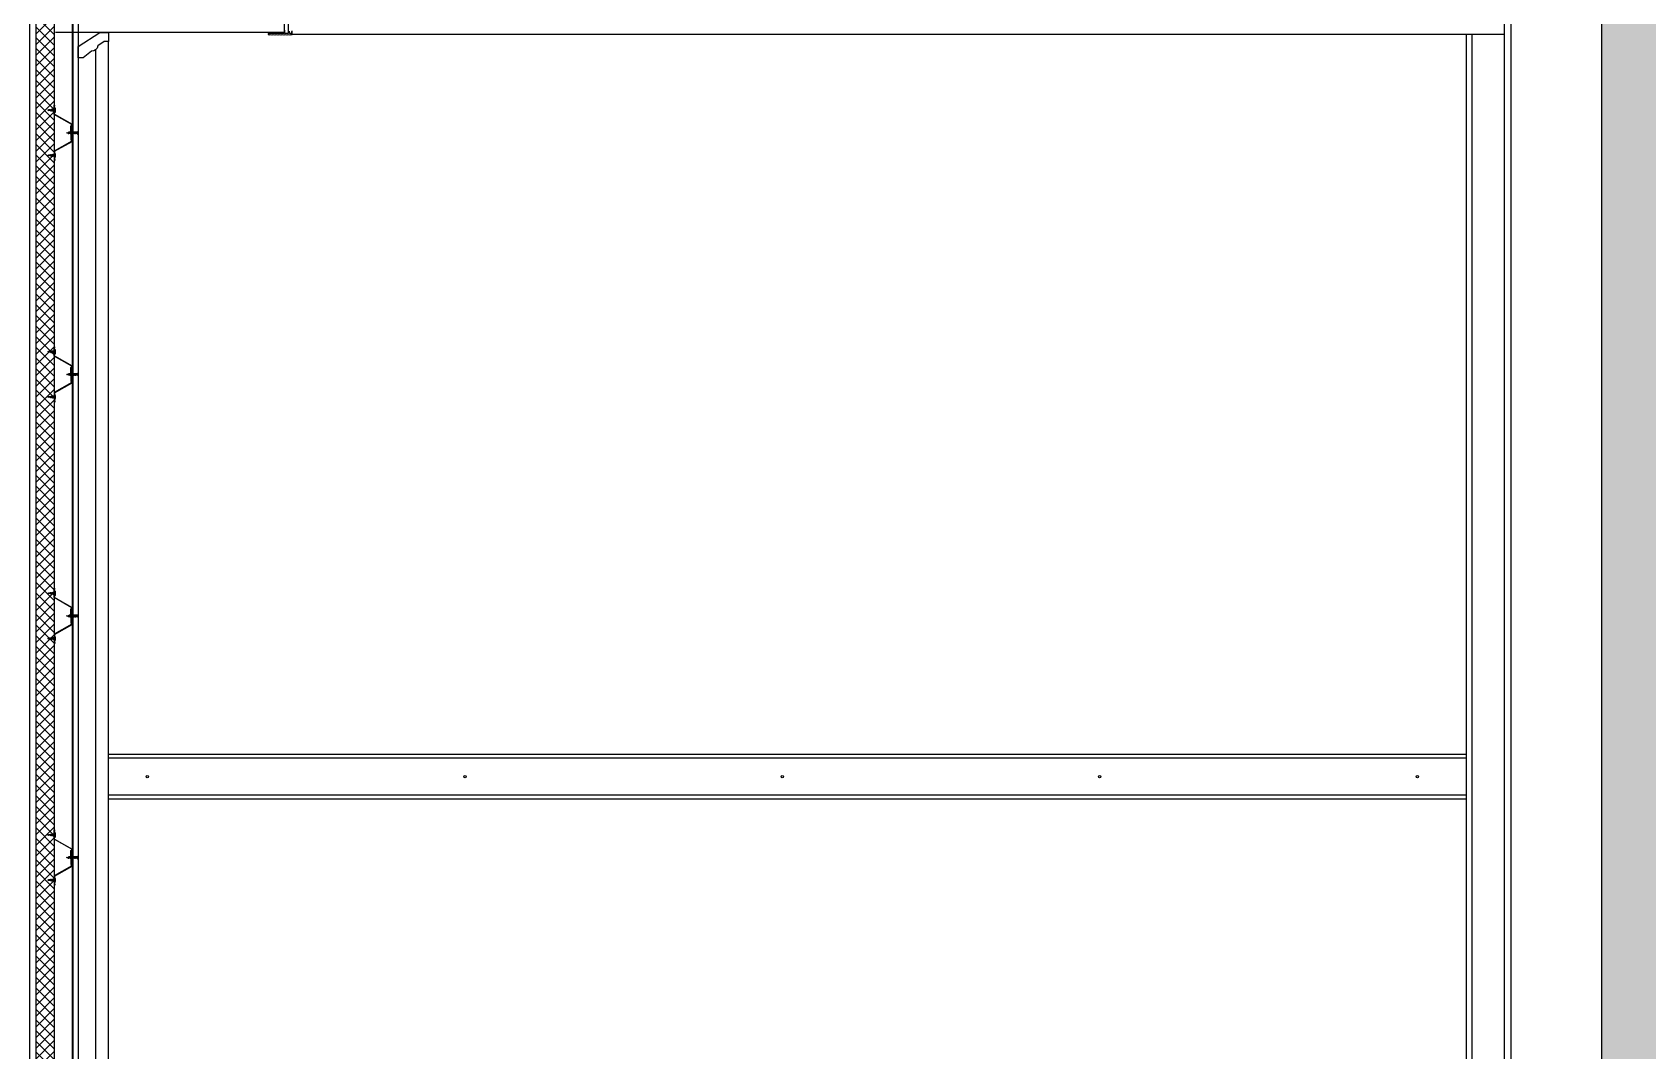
# Model space of a CAD drawing. Header units: inches. Extents: x 203 to 1065, y -1127 to 921.
# Drawn here: x 405.839 to 408.512, y 840.956 to 842.643 of the extents above; entities that cross this region are included whole.
import ezdxf

# ---------------------------------------------------------------- set-up
doc = ezdxf.new("R2010")
doc.units = ezdxf.units.IN
doc.header["$MEASUREMENT"] = 0
doc.linetypes.add('CONTINUA', pattern=[0])
for name, color, linetype in [('1-PLATEA', 3, 'Continuous'), ('CORTE MUROS', 4, 'CONTINUA'), ('CORTE PERFILES Y CERCHA', 3, 'CONTINUA'), ('CORTE PROY', 8, 'CONTINUA')]:
    doc.layers.add(name, color=color, linetype=linetype)

msp = doc.modelspace()

# ---------------------------------------------------------------- hatches: boundary and pattern name
at = {"linetype": 'ByBlock', "true_color": 0x139b48}
h = msp.add_hatch(color=114, dxfattribs=at)
h.dxf.hatch_style = 1
h.paths.add_polyline_path([(411.4157, 897.9894), (409.4157, 897.9894), (409.0657, 894.6147), (409.0657, 885.3667), (408.7657, 878.8867), (408.7657, 869.6387), (408.4357, 851.0931), (408.4357, 839.3171), (408.1657, 838.0559), (411.4157, 838.0559)])
at = {"layer": 'CORTE PERFILES Y CERCHA', "ltscale": 0.5}
h = msp.add_hatch(dxfattribs=at)
h.set_pattern_fill('_USER', color=251, scale=0.0125, angle=135, style=0, double=1, pattern_type=0)
h.set_pattern_definition([(135, (377.291917, 560.07682), (-0.00883883476, -0.00883883476), []), (225, (377.291917, 560.07682), (0.00883883476, -0.00883883476), [])])
h.paths.add_polyline_path([(405.8447, 840.1111), (405.8447, 850.2991), (405.8747, 850.2991), (405.8747, 840.1111)])

# ---------------------------------------------------------------- linework, layer by layer
at = {"layer": '1-PLATEA', "color": 4}
for p, q in [((408.4357, 839.3171), (408.4357, 851.0931)), ((408.2857, 840.1171), (408.2857, 850.2931))]:
    msp.add_line(p, q, dxfattribs=at)
at = {"layer": 'CORTE MUROS'}
msp.add_lwpolyline([(405.8767, 842.7021), (406.2553, 842.7021), (406.2553, 842.6421), (405.8767, 842.6421)], dxfattribs=at)
at = {"layer": 'CORTE PERFILES Y CERCHA', "color": 2}
for p, q in [((405.9047, 850.2154), (405.9047, 840.1948)), ((405.9057, 850.2154), (405.9057, 840.1948)), ((405.9147, 850.2154), (405.9147, 840.1948))]:
    msp.add_line(p, q, dxfattribs=at)
at = {"layer": 'CORTE PERFILES Y CERCHA'}
for p, q in [((408.2747, 840.1751), (408.2747, 850.2171)), ((405.8682, 842.5143), (405.8644, 842.5135)), ((405.8644, 842.5135), (405.8652, 842.514)), ((405.8652, 842.5135), (405.8644, 842.5135)), ((405.8644, 842.5135), (405.8652, 842.5131)), ((405.8682, 842.5143), (405.8652, 842.514)), ((405.8652, 842.5131), (405.8652, 842.5135)), ((405.8686, 842.5128), (405.8652, 842.5131)), ((405.8686, 842.5147), (405.8682, 842.5143)), ((405.8682, 842.5143), (405.8686, 842.5128)), ((405.8686, 842.5147), (405.8691, 842.5144)), ((405.869, 842.5124), (405.8686, 842.5147)), ((405.869, 842.5124), (405.8686, 842.5128)), ((405.869, 842.5124), (405.8695, 842.5126)), ((405.8699, 842.5145), (405.8691, 842.5144)), ((405.8691, 842.5144), (405.8695, 842.5126)), ((405.8704, 842.5125), (405.8695, 842.5126)), ((405.8703, 842.515), (405.8699, 842.5145)), ((405.8699, 842.5145), (405.8704, 842.5125)), ((405.8703, 842.515), (405.8708, 842.5146)), ((405.8709, 842.5121), (405.8703, 842.515)), ((405.8709, 842.5121), (405.8704, 842.5125)), ((405.8717, 842.5147), (405.8708, 842.5146)), ((405.8708, 842.5146), (405.8713, 842.5124)), ((405.8709, 842.5121), (405.8713, 842.5124)), ((405.8723, 842.5123), (405.8713, 842.5124)), ((405.8721, 842.5153), (405.8717, 842.5147)), ((405.8717, 842.5147), (405.8723, 842.5123)), ((405.8721, 842.5153), (405.8726, 842.5148)), ((405.8727, 842.5118), (405.8721, 842.5153)), ((405.8727, 842.5118), (405.8723, 842.5123)), ((405.8735, 842.5149), (405.8726, 842.5148)), ((405.8726, 842.5148), (405.8732, 842.5122)), ((405.8727, 842.5118), (405.8732, 842.5122)), ((405.8742, 842.5121), (405.8732, 842.5122)), ((405.8739, 842.5155), (405.8735, 842.5149)), ((405.8735, 842.5149), (405.8742, 842.5121)), ((405.8739, 842.5155), (405.8744, 842.515)), ((405.8747, 842.5115), (405.8739, 842.5155)), ((405.8747, 842.5115), (405.8742, 842.5121)), ((405.8751, 842.5151), (405.8744, 842.515)), ((405.8744, 842.515), (405.8751, 842.512)), ((405.8747, 842.5151), (405.8747, 842.522)), ((405.8747, 842.5115), (405.8751, 842.512)), ((405.8747, 842.5065), (405.8747, 842.5116)), ((405.8751, 842.5151), (405.8751, 842.522)), ((405.8751, 842.522), (405.8752, 842.522)), ((405.8756, 842.517), (405.8751, 842.5165)), ((405.8751, 842.5105), (405.8751, 842.5165)), ((405.8751, 842.5151), (405.8751, 842.512)), ((405.8751, 842.5068), (405.8751, 842.512)), ((405.8756, 842.5101), (405.8751, 842.5105)), ((405.8752, 842.5201), (405.8752, 842.522)), ((405.8752, 842.5201), (405.8756, 842.5201)), ((405.8756, 842.5201), (405.8756, 842.522)), ((405.8756, 842.5171), (405.8756, 842.51)), ((405.8756, 842.517), (405.8756, 842.5101)), ((405.8764, 842.5171), (405.8764, 842.51)), ((405.8769, 842.5135), (405.8764, 842.5135)), ((405.8978, 842.4754), (405.8954, 842.4762)), ((405.8978, 842.4754), (405.8982, 842.4771)), ((405.8981, 842.4751), (405.8978, 842.4754)), ((405.8985, 842.4775), (405.8981, 842.4751)), ((405.8981, 842.4751), (405.8984, 842.4752)), ((405.8985, 842.4775), (405.8982, 842.4771)), ((405.8984, 842.4752), (405.8989, 842.4771)), ((405.899, 842.475), (405.8984, 842.4752)), ((405.8985, 842.4775), (405.8989, 842.4771)), ((405.8996, 842.4773), (405.8989, 842.4771)), ((405.899, 842.475), (405.8996, 842.4773)), ((405.8994, 842.4747), (405.899, 842.475)), ((405.8999, 842.4777), (405.8994, 842.4747)), ((405.8994, 842.4747), (405.8997, 842.475)), ((405.8999, 842.4777), (405.8996, 842.4773)), ((405.8997, 842.475), (405.9002, 842.4773)), ((405.9004, 842.475), (405.8997, 842.475)), ((405.8999, 842.4777), (405.9003, 842.4773)), ((405.9009, 842.4773), (405.9002, 842.4773)), ((405.9004, 842.475), (405.9009, 842.4773)), ((405.9007, 842.4747), (405.9004, 842.475)), ((405.9013, 842.4777), (405.9007, 842.4747)), ((405.9007, 842.4747), (405.901, 842.475)), ((405.9013, 842.4777), (405.9009, 842.4773)), ((405.901, 842.475), (405.9016, 842.4773)), ((405.9017, 842.475), (405.901, 842.475)), ((405.9013, 842.4777), (405.9016, 842.4773)), ((405.9023, 842.4773), (405.9016, 842.4773)), ((405.9017, 842.475), (405.9023, 842.4773)), ((405.902, 842.4747), (405.9017, 842.475)), ((405.9026, 842.4777), (405.902, 842.4747)), ((405.902, 842.4747), (405.9024, 842.475)), ((405.9026, 842.4777), (405.9023, 842.4773)), ((405.9024, 842.475), (405.9029, 842.4773)), ((405.9031, 842.475), (405.9024, 842.475)), ((405.9026, 842.4777), (405.9029, 842.4773)), ((405.9036, 842.4773), (405.9029, 842.4773)), ((405.9031, 842.475), (405.9036, 842.4773)), ((405.9034, 842.4747), (405.9031, 842.475)), ((405.904, 842.4777), (405.9034, 842.4747)), ((405.9034, 842.4747), (405.9037, 842.475)), ((405.904, 842.4777), (405.9036, 842.4773)), ((405.9037, 842.475), (405.9043, 842.4773)), ((405.9044, 842.475), (405.9037, 842.475)), ((405.904, 842.4777), (405.9043, 842.4773)), ((405.905, 842.4773), (405.9043, 842.4773)), ((405.9044, 842.475), (405.905, 842.4773)), ((405.9047, 842.4747), (405.9044, 842.475)), ((405.9053, 842.4777), (405.9047, 842.4747)), ((405.9047, 842.4747), (405.9051, 842.475)), ((405.9053, 842.4777), (405.905, 842.4773)), ((405.9051, 842.475), (405.9056, 842.4773)), ((405.9058, 842.475), (405.9051, 842.475)), ((405.9053, 842.4777), (405.9056, 842.4773)), ((405.9064, 842.4773), (405.9056, 842.4773)), ((405.9064, 842.4773), (405.9056, 842.4773)), ((405.9058, 842.475), (405.9064, 842.4773)), ((405.9058, 842.475), (405.9064, 842.4773)), ((405.9061, 842.4747), (405.9058, 842.475)), ((405.9067, 842.4777), (405.9061, 842.4747)), ((405.9061, 842.4747), (405.9065, 842.475)), ((405.9067, 842.4777), (405.9064, 842.4773)), ((405.9065, 842.475), (405.907, 842.4773)), ((405.9072, 842.475), (405.9065, 842.475)), ((405.9067, 842.4777), (405.907, 842.4773)), ((405.9077, 842.4773), (405.907, 842.4773)), ((405.9072, 842.475), (405.9077, 842.4773)), ((405.9072, 842.475), (405.9077, 842.4773)), ((405.9072, 842.475), (405.9077, 842.4773)), ((405.9075, 842.4747), (405.9072, 842.475)), ((405.9081, 842.4777), (405.9075, 842.4747)), ((405.9075, 842.4747), (405.9078, 842.475)), ((405.9081, 842.4777), (405.9077, 842.4773)), ((405.9078, 842.475), (405.9084, 842.4773)), ((405.9085, 842.475), (405.9078, 842.475)), ((405.9081, 842.4777), (405.9084, 842.4773)), ((405.9091, 842.4773), (405.9084, 842.4773)), ((405.9085, 842.475), (405.9091, 842.4773)), ((405.9085, 842.475), (405.9091, 842.4773)), ((405.9085, 842.475), (405.9091, 842.4773)), ((405.9088, 842.4747), (405.9085, 842.475)), ((405.9094, 842.4777), (405.9088, 842.4747)), ((405.9088, 842.4747), (405.9092, 842.475)), ((405.9094, 842.4777), (405.9091, 842.4773)), ((405.9092, 842.475), (405.9097, 842.4773)), ((405.9098, 842.475), (405.9092, 842.475)), ((405.9094, 842.4777), (405.9097, 842.4773)), ((405.9104, 842.4773), (405.9097, 842.4773)), ((405.9098, 842.475), (405.9104, 842.4773)), ((405.9102, 842.4747), (405.9098, 842.475)), ((405.9107, 842.4777), (405.9102, 842.4747)), ((405.9102, 842.4747), (405.9105, 842.475)), ((405.9107, 842.4777), (405.9104, 842.4773)), ((405.9107, 842.4777), (405.9104, 842.4773)), ((405.9105, 842.475), (405.9111, 842.4773)), ((405.9112, 842.475), (405.9105, 842.475)), ((405.9107, 842.4777), (405.9111, 842.4773)), ((405.9107, 842.4777), (405.9111, 842.4773)), ((405.9118, 842.4773), (405.9111, 842.4773)), ((405.9112, 842.475), (405.9118, 842.4773)), ((405.9115, 842.4747), (405.9112, 842.475)), ((405.9121, 842.4777), (405.9115, 842.4747)), ((405.9115, 842.4747), (405.9119, 842.475)), ((405.9121, 842.4777), (405.9118, 842.4773)), ((405.9121, 842.4777), (405.9118, 842.4773)), ((405.9119, 842.475), (405.9124, 842.4773)), ((405.9124, 842.475), (405.9119, 842.475)), ((405.9131, 842.475), (405.9119, 842.475)), ((405.9121, 842.4777), (405.9124, 842.4773)), ((405.9121, 842.4777), (405.9124, 842.4773)), ((405.913, 842.4773), (405.9124, 842.4773)), ((405.9131, 842.4773), (405.9124, 842.4773)), ((405.9147, 842.4788), (405.9131, 842.4773)), ((405.9147, 842.4736), (405.9131, 842.475)), ((405.9147, 842.4762), (405.9143, 842.4762)), ((405.9147, 842.4736), (405.9147, 842.4788)), ((405.8747, 842.4459), (405.8747, 842.4407)), ((405.8751, 842.4456), (405.8751, 842.4403)), ((405.8644, 842.4388), (405.8652, 842.4392)), ((405.8652, 842.4388), (405.8644, 842.4388)), ((405.8644, 842.4388), (405.8652, 842.4384)), ((405.8682, 842.438), (405.8644, 842.4388)), ((405.8686, 842.4396), (405.8652, 842.4392)), ((405.8652, 842.4392), (405.8652, 842.4388)), ((405.8682, 842.438), (405.8652, 842.4384)), ((405.8682, 842.438), (405.8686, 842.4396)), ((405.8686, 842.4377), (405.8682, 842.438)), ((405.869, 842.4399), (405.8686, 842.4377)), ((405.869, 842.4399), (405.8686, 842.4396)), ((405.8686, 842.4377), (405.8691, 842.4379)), ((405.869, 842.4399), (405.8695, 842.4397)), ((405.8691, 842.4379), (405.8695, 842.4397)), ((405.8699, 842.4378), (405.8691, 842.4379)), ((405.8704, 842.4398), (405.8695, 842.4397)), ((405.8699, 842.4378), (405.8704, 842.4398)), ((405.8703, 842.4374), (405.8699, 842.4378)), ((405.8709, 842.4402), (405.8703, 842.4374)), ((405.8703, 842.4374), (405.8708, 842.4377)), ((405.8709, 842.4402), (405.8704, 842.4398)), ((405.8708, 842.4377), (405.8713, 842.4399)), ((405.8717, 842.4376), (405.8708, 842.4377)), ((405.8709, 842.4402), (405.8713, 842.4399)), ((405.8723, 842.44), (405.8713, 842.4399)), ((405.8717, 842.4376), (405.8723, 842.44)), ((405.8721, 842.4371), (405.8717, 842.4376)), ((405.8727, 842.4405), (405.8721, 842.4371)), ((405.8721, 842.4371), (405.8726, 842.4375)), ((405.8727, 842.4405), (405.8723, 842.44)), ((405.8726, 842.4375), (405.8732, 842.4401)), ((405.8735, 842.4374), (405.8726, 842.4375)), ((405.8727, 842.4405), (405.8732, 842.4401)), ((405.8742, 842.4402), (405.8732, 842.4401)), ((405.8735, 842.4374), (405.8742, 842.4402)), ((405.8739, 842.4368), (405.8735, 842.4374)), ((405.8747, 842.4408), (405.8739, 842.4368)), ((405.8739, 842.4368), (405.8744, 842.4373)), ((405.8747, 842.4408), (405.8742, 842.4402)), ((405.8744, 842.4373), (405.8751, 842.4403)), ((405.8751, 842.4372), (405.8744, 842.4373)), ((405.8747, 842.4408), (405.8751, 842.4403)), ((405.8747, 842.4373), (405.8747, 842.4303)), ((405.8756, 842.4422), (405.8751, 842.4418)), ((405.8751, 842.4418), (405.8751, 842.4403)), ((405.8751, 842.4372), (405.8751, 842.4403)), ((405.8751, 842.4372), (405.8751, 842.4303)), ((405.8751, 842.4372), (405.8751, 842.4358)), ((405.8756, 842.4353), (405.8751, 842.4358)), ((405.8751, 842.4303), (405.8752, 842.4303)), ((405.8752, 842.4322), (405.8752, 842.4303)), ((405.8752, 842.4322), (405.8756, 842.4322)), ((405.8756, 842.4352), (405.8756, 842.4423)), ((405.8756, 842.4353), (405.8756, 842.4422)), ((405.8756, 842.4322), (405.8756, 842.4303)), ((405.8764, 842.4352), (405.8764, 842.4423)), ((405.8769, 842.4388), (405.8764, 842.4388)), ((405.8682, 842.1143), (405.8644, 842.1135)), ((405.8644, 842.1135), (405.8652, 842.114)), ((405.8652, 842.1135), (405.8644, 842.1135)), ((405.8644, 842.1135), (405.8652, 842.1131)), ((405.8682, 842.1143), (405.8652, 842.114)), ((405.8652, 842.1131), (405.8652, 842.1135)), ((405.8686, 842.1128), (405.8652, 842.1131)), ((405.8686, 842.1147), (405.8682, 842.1143)), ((405.8682, 842.1143), (405.8686, 842.1128)), ((405.8686, 842.1147), (405.8691, 842.1144)), ((405.869, 842.1124), (405.8686, 842.1147)), ((405.869, 842.1124), (405.8686, 842.1128)), ((405.869, 842.1124), (405.8695, 842.1126)), ((405.8699, 842.1145), (405.8691, 842.1144)), ((405.8691, 842.1144), (405.8695, 842.1126)), ((405.8704, 842.1125), (405.8695, 842.1126)), ((405.8703, 842.115), (405.8699, 842.1145)), ((405.8699, 842.1145), (405.8704, 842.1125)), ((405.8703, 842.115), (405.8708, 842.1146)), ((405.8709, 842.1121), (405.8703, 842.115)), ((405.8709, 842.1121), (405.8704, 842.1125)), ((405.8717, 842.1147), (405.8708, 842.1146)), ((405.8708, 842.1146), (405.8713, 842.1124)), ((405.8709, 842.1121), (405.8713, 842.1124)), ((405.8723, 842.1123), (405.8713, 842.1124)), ((405.8721, 842.1153), (405.8717, 842.1147)), ((405.8717, 842.1147), (405.8723, 842.1123)), ((405.8721, 842.1153), (405.8726, 842.1148)), ((405.8727, 842.1118), (405.8721, 842.1153)), ((405.8727, 842.1118), (405.8723, 842.1123)), ((405.8735, 842.1149), (405.8726, 842.1148)), ((405.8726, 842.1148), (405.8732, 842.1122)), ((405.8727, 842.1118), (405.8732, 842.1122)), ((405.8742, 842.1121), (405.8732, 842.1122)), ((405.8739, 842.1155), (405.8735, 842.1149)), ((405.8735, 842.1149), (405.8742, 842.1121)), ((405.8739, 842.1155), (405.8744, 842.115)), ((405.8747, 842.1115), (405.8739, 842.1155)), ((405.8747, 842.1115), (405.8742, 842.1121)), ((405.8751, 842.1151), (405.8744, 842.115)), ((405.8744, 842.115), (405.8751, 842.112)), ((405.8747, 842.1151), (405.8747, 842.122)), ((405.8747, 842.1115), (405.8751, 842.112)), ((405.8747, 842.1065), (405.8747, 842.1116)), ((405.8751, 842.1151), (405.8751, 842.122)), ((405.8751, 842.122), (405.8752, 842.122)), ((405.8756, 842.117), (405.8751, 842.1165)), ((405.8751, 842.1105), (405.8751, 842.1165)), ((405.8751, 842.1151), (405.8751, 842.112)), ((405.8751, 842.1068), (405.8751, 842.112)), ((405.8756, 842.1101), (405.8751, 842.1105)), ((405.8752, 842.1201), (405.8752, 842.122)), ((405.8752, 842.1201), (405.8756, 842.1201)), ((405.8756, 842.1201), (405.8756, 842.122)), ((405.8756, 842.1171), (405.8756, 842.11)), ((405.8756, 842.117), (405.8756, 842.1101)), ((405.8764, 842.1171), (405.8764, 842.11)), ((405.8769, 842.1135), (405.8764, 842.1135)), ((405.8978, 842.0754), (405.8954, 842.0762)), ((405.8978, 842.0754), (405.8982, 842.0771)), ((405.8981, 842.0751), (405.8978, 842.0754)), ((405.8985, 842.0775), (405.8981, 842.0751)), ((405.8981, 842.0751), (405.8984, 842.0752)), ((405.8985, 842.0775), (405.8982, 842.0771)), ((405.8984, 842.0752), (405.8989, 842.0771)), ((405.899, 842.075), (405.8984, 842.0752)), ((405.8985, 842.0775), (405.8989, 842.0771)), ((405.8996, 842.0773), (405.8989, 842.0771)), ((405.899, 842.075), (405.8996, 842.0773)), ((405.8994, 842.0747), (405.899, 842.075)), ((405.8999, 842.0777), (405.8994, 842.0747)), ((405.8994, 842.0747), (405.8997, 842.075)), ((405.8999, 842.0777), (405.8996, 842.0773)), ((405.8997, 842.075), (405.9002, 842.0773)), ((405.9004, 842.075), (405.8997, 842.075)), ((405.8999, 842.0777), (405.9003, 842.0773)), ((405.9009, 842.0773), (405.9002, 842.0773)), ((405.9004, 842.075), (405.9009, 842.0773)), ((405.9007, 842.0747), (405.9004, 842.075)), ((405.9013, 842.0777), (405.9007, 842.0747)), ((405.9007, 842.0747), (405.901, 842.075)), ((405.9013, 842.0777), (405.9009, 842.0773)), ((405.901, 842.075), (405.9016, 842.0773)), ((405.9017, 842.075), (405.901, 842.075)), ((405.9013, 842.0777), (405.9016, 842.0773)), ((405.9023, 842.0773), (405.9016, 842.0773)), ((405.9017, 842.075), (405.9023, 842.0773)), ((405.902, 842.0747), (405.9017, 842.075)), ((405.9026, 842.0777), (405.902, 842.0747)), ((405.902, 842.0747), (405.9024, 842.075)), ((405.9026, 842.0777), (405.9023, 842.0773)), ((405.9024, 842.075), (405.9029, 842.0773)), ((405.9031, 842.075), (405.9024, 842.075)), ((405.9026, 842.0777), (405.9029, 842.0773)), ((405.9036, 842.0773), (405.9029, 842.0773)), ((405.9031, 842.075), (405.9036, 842.0773)), ((405.9034, 842.0747), (405.9031, 842.075)), ((405.904, 842.0777), (405.9034, 842.0747)), ((405.9034, 842.0747), (405.9037, 842.075)), ((405.904, 842.0777), (405.9036, 842.0773)), ((405.9037, 842.075), (405.9043, 842.0773)), ((405.9044, 842.075), (405.9037, 842.075)), ((405.904, 842.0777), (405.9043, 842.0773)), ((405.905, 842.0773), (405.9043, 842.0773)), ((405.9044, 842.075), (405.905, 842.0773)), ((405.9047, 842.0747), (405.9044, 842.075)), ((405.9053, 842.0777), (405.9047, 842.0747)), ((405.9047, 842.0747), (405.9051, 842.075)), ((405.9053, 842.0777), (405.905, 842.0773)), ((405.9051, 842.075), (405.9056, 842.0773)), ((405.9058, 842.075), (405.9051, 842.075)), ((405.9053, 842.0777), (405.9056, 842.0773)), ((405.9064, 842.0773), (405.9056, 842.0773)), ((405.9064, 842.0773), (405.9056, 842.0773)), ((405.9058, 842.075), (405.9064, 842.0773)), ((405.9058, 842.075), (405.9064, 842.0773)), ((405.9061, 842.0747), (405.9058, 842.075)), ((405.9067, 842.0777), (405.9061, 842.0747)), ((405.9061, 842.0747), (405.9065, 842.075)), ((405.9067, 842.0777), (405.9064, 842.0773)), ((405.9065, 842.075), (405.907, 842.0773)), ((405.9072, 842.075), (405.9065, 842.075)), ((405.9067, 842.0777), (405.907, 842.0773)), ((405.9077, 842.0773), (405.907, 842.0773)), ((405.9072, 842.075), (405.9077, 842.0773)), ((405.9072, 842.075), (405.9077, 842.0773)), ((405.9072, 842.075), (405.9077, 842.0773)), ((405.9075, 842.0747), (405.9072, 842.075)), ((405.9081, 842.0777), (405.9075, 842.0747)), ((405.9075, 842.0747), (405.9078, 842.075)), ((405.9081, 842.0777), (405.9077, 842.0773)), ((405.9078, 842.075), (405.9084, 842.0773)), ((405.9085, 842.075), (405.9078, 842.075)), ((405.9081, 842.0777), (405.9084, 842.0773)), ((405.9091, 842.0773), (405.9084, 842.0773)), ((405.9085, 842.075), (405.9091, 842.0773)), ((405.9085, 842.075), (405.9091, 842.0773)), ((405.9085, 842.075), (405.9091, 842.0773)), ((405.9088, 842.0747), (405.9085, 842.075)), ((405.9094, 842.0777), (405.9088, 842.0747)), ((405.9088, 842.0747), (405.9092, 842.075)), ((405.9094, 842.0777), (405.9091, 842.0773)), ((405.9092, 842.075), (405.9097, 842.0773)), ((405.9098, 842.075), (405.9092, 842.075)), ((405.9094, 842.0777), (405.9097, 842.0773)), ((405.9104, 842.0773), (405.9097, 842.0773)), ((405.9098, 842.075), (405.9104, 842.0773)), ((405.9102, 842.0747), (405.9098, 842.075)), ((405.9107, 842.0777), (405.9102, 842.0747)), ((405.9102, 842.0747), (405.9105, 842.075)), ((405.9107, 842.0777), (405.9104, 842.0773)), ((405.9107, 842.0777), (405.9104, 842.0773)), ((405.9105, 842.075), (405.9111, 842.0773)), ((405.9112, 842.075), (405.9105, 842.075)), ((405.9107, 842.0777), (405.9111, 842.0773)), ((405.9107, 842.0777), (405.9111, 842.0773)), ((405.9118, 842.0773), (405.9111, 842.0773)), ((405.9112, 842.075), (405.9118, 842.0773)), ((405.9115, 842.0747), (405.9112, 842.075)), ((405.9121, 842.0777), (405.9115, 842.0747)), ((405.9115, 842.0747), (405.9119, 842.075)), ((405.9121, 842.0777), (405.9118, 842.0773)), ((405.9121, 842.0777), (405.9118, 842.0773)), ((405.9119, 842.075), (405.9124, 842.0773)), ((405.9124, 842.075), (405.9119, 842.075)), ((405.9131, 842.075), (405.9119, 842.075)), ((405.9121, 842.0777), (405.9124, 842.0773)), ((405.9121, 842.0777), (405.9124, 842.0773)), ((405.913, 842.0773), (405.9124, 842.0773)), ((405.9131, 842.0773), (405.9124, 842.0773)), ((405.9147, 842.0788), (405.9131, 842.0773)), ((405.9147, 842.0736), (405.9131, 842.075)), ((405.9147, 842.0762), (405.9143, 842.0762)), ((405.9147, 842.0736), (405.9147, 842.0788)), ((405.8747, 842.0459), (405.8747, 842.0407)), ((405.8751, 842.0456), (405.8751, 842.0403)), ((405.8644, 842.0388), (405.8652, 842.0392)), ((405.8652, 842.0388), (405.8644, 842.0388)), ((405.8644, 842.0388), (405.8652, 842.0384)), ((405.8682, 842.038), (405.8644, 842.0388)), ((405.8686, 842.0396), (405.8652, 842.0392)), ((405.8652, 842.0392), (405.8652, 842.0388)), ((405.8682, 842.038), (405.8652, 842.0384)), ((405.8682, 842.038), (405.8686, 842.0396)), ((405.8686, 842.0377), (405.8682, 842.038)), ((405.869, 842.0399), (405.8686, 842.0377)), ((405.869, 842.0399), (405.8686, 842.0396)), ((405.8686, 842.0377), (405.8691, 842.0379)), ((405.869, 842.0399), (405.8695, 842.0397)), ((405.8691, 842.0379), (405.8695, 842.0397)), ((405.8699, 842.0378), (405.8691, 842.0379)), ((405.8704, 842.0398), (405.8695, 842.0397)), ((405.8699, 842.0378), (405.8704, 842.0398)), ((405.8703, 842.0374), (405.8699, 842.0378)), ((405.8709, 842.0402), (405.8703, 842.0374)), ((405.8703, 842.0374), (405.8708, 842.0377)), ((405.8709, 842.0402), (405.8704, 842.0398)), ((405.8708, 842.0377), (405.8713, 842.0399)), ((405.8717, 842.0376), (405.8708, 842.0377)), ((405.8709, 842.0402), (405.8713, 842.0399)), ((405.8723, 842.04), (405.8713, 842.0399)), ((405.8717, 842.0376), (405.8723, 842.04)), ((405.8721, 842.0371), (405.8717, 842.0376)), ((405.8727, 842.0405), (405.8721, 842.0371)), ((405.8721, 842.0371), (405.8726, 842.0375)), ((405.8727, 842.0405), (405.8723, 842.04)), ((405.8726, 842.0375), (405.8732, 842.0401)), ((405.8735, 842.0374), (405.8726, 842.0375)), ((405.8727, 842.0405), (405.8732, 842.0401)), ((405.8742, 842.0402), (405.8732, 842.0401)), ((405.8735, 842.0374), (405.8742, 842.0402)), ((405.8739, 842.0368), (405.8735, 842.0374)), ((405.8747, 842.0408), (405.8739, 842.0368)), ((405.8739, 842.0368), (405.8744, 842.0373)), ((405.8747, 842.0408), (405.8742, 842.0402)), ((405.8744, 842.0373), (405.8751, 842.0403)), ((405.8751, 842.0372), (405.8744, 842.0373)), ((405.8747, 842.0408), (405.8751, 842.0403)), ((405.8747, 842.0373), (405.8747, 842.0303)), ((405.8756, 842.0422), (405.8751, 842.0418)), ((405.8751, 842.0418), (405.8751, 842.0403)), ((405.8751, 842.0372), (405.8751, 842.0403)), ((405.8751, 842.0372), (405.8751, 842.0303)), ((405.8751, 842.0372), (405.8751, 842.0358)), ((405.8756, 842.0353), (405.8751, 842.0358)), ((405.8751, 842.0303), (405.8752, 842.0303)), ((405.8752, 842.0322), (405.8752, 842.0303)), ((405.8752, 842.0322), (405.8756, 842.0322)), ((405.8756, 842.0352), (405.8756, 842.0423)), ((405.8756, 842.0353), (405.8756, 842.0422)), ((405.8756, 842.0322), (405.8756, 842.0303)), ((405.8764, 842.0352), (405.8764, 842.0423)), ((405.8769, 842.0388), (405.8764, 842.0388)), ((405.8682, 841.7143), (405.8644, 841.7135)), ((405.8644, 841.7135), (405.8652, 841.714)), ((405.8652, 841.7135), (405.8644, 841.7135)), ((405.8644, 841.7135), (405.8652, 841.7131)), ((405.8682, 841.7143), (405.8652, 841.714)), ((405.8652, 841.7131), (405.8652, 841.7135)), ((405.8686, 841.7128), (405.8652, 841.7131)), ((405.8686, 841.7147), (405.8682, 841.7143)), ((405.8682, 841.7143), (405.8686, 841.7128)), ((405.8686, 841.7147), (405.8691, 841.7144)), ((405.869, 841.7124), (405.8686, 841.7147)), ((405.869, 841.7124), (405.8686, 841.7128)), ((405.869, 841.7124), (405.8695, 841.7126)), ((405.8699, 841.7145), (405.8691, 841.7144)), ((405.8691, 841.7144), (405.8695, 841.7126)), ((405.8704, 841.7125), (405.8695, 841.7126)), ((405.8703, 841.715), (405.8699, 841.7145)), ((405.8699, 841.7145), (405.8704, 841.7125)), ((405.8703, 841.715), (405.8708, 841.7146)), ((405.8709, 841.7121), (405.8703, 841.715)), ((405.8709, 841.7121), (405.8704, 841.7125)), ((405.8717, 841.7147), (405.8708, 841.7146)), ((405.8708, 841.7146), (405.8713, 841.7124)), ((405.8709, 841.7121), (405.8713, 841.7124)), ((405.8723, 841.7123), (405.8713, 841.7124)), ((405.8721, 841.7153), (405.8717, 841.7147)), ((405.8717, 841.7147), (405.8723, 841.7123)), ((405.8721, 841.7153), (405.8726, 841.7148)), ((405.8727, 841.7118), (405.8721, 841.7153)), ((405.8727, 841.7118), (405.8723, 841.7123)), ((405.8735, 841.7149), (405.8726, 841.7148)), ((405.8726, 841.7148), (405.8732, 841.7122)), ((405.8727, 841.7118), (405.8732, 841.7122)), ((405.8742, 841.7121), (405.8732, 841.7122)), ((405.8739, 841.7155), (405.8735, 841.7149)), ((405.8735, 841.7149), (405.8742, 841.7121)), ((405.8739, 841.7155), (405.8744, 841.715)), ((405.8747, 841.7115), (405.8739, 841.7155)), ((405.8747, 841.7115), (405.8742, 841.7121)), ((405.8751, 841.7151), (405.8744, 841.715)), ((405.8744, 841.715), (405.8751, 841.712)), ((405.8747, 841.7151), (405.8747, 841.722)), ((405.8747, 841.7115), (405.8751, 841.712)), ((405.8747, 841.7065), (405.8747, 841.7116)), ((405.8751, 841.7151), (405.8751, 841.722)), ((405.8751, 841.722), (405.8752, 841.722)), ((405.8756, 841.717), (405.8751, 841.7165)), ((405.8751, 841.7105), (405.8751, 841.7165)), ((405.8751, 841.7151), (405.8751, 841.712)), ((405.8751, 841.7068), (405.8751, 841.712)), ((405.8756, 841.7101), (405.8751, 841.7105)), ((405.8752, 841.7201), (405.8752, 841.722)), ((405.8752, 841.7201), (405.8756, 841.7201)), ((405.8756, 841.7201), (405.8756, 841.722)), ((405.8756, 841.7171), (405.8756, 841.71)), ((405.8756, 841.717), (405.8756, 841.7101)), ((405.8764, 841.7171), (405.8764, 841.71)), ((405.8769, 841.7135), (405.8764, 841.7135)), ((405.8978, 841.6754), (405.8954, 841.6762)), ((405.8978, 841.6754), (405.8982, 841.6771)), ((405.8981, 841.6751), (405.8978, 841.6754)), ((405.8985, 841.6775), (405.8981, 841.6751)), ((405.8981, 841.6751), (405.8984, 841.6752)), ((405.8985, 841.6775), (405.8982, 841.6771)), ((405.8984, 841.6752), (405.8989, 841.6771)), ((405.899, 841.675), (405.8984, 841.6752)), ((405.8985, 841.6775), (405.8989, 841.6771)), ((405.8996, 841.6773), (405.8989, 841.6771)), ((405.899, 841.675), (405.8996, 841.6773)), ((405.8994, 841.6747), (405.899, 841.675)), ((405.8999, 841.6777), (405.8994, 841.6747)), ((405.8994, 841.6747), (405.8997, 841.675)), ((405.8999, 841.6777), (405.8996, 841.6773)), ((405.8997, 841.675), (405.9002, 841.6773)), ((405.9004, 841.675), (405.8997, 841.675)), ((405.8999, 841.6777), (405.9003, 841.6773)), ((405.9009, 841.6773), (405.9002, 841.6773)), ((405.9004, 841.675), (405.9009, 841.6773)), ((405.9007, 841.6747), (405.9004, 841.675)), ((405.9013, 841.6777), (405.9007, 841.6747)), ((405.9007, 841.6747), (405.901, 841.675)), ((405.9013, 841.6777), (405.9009, 841.6773)), ((405.901, 841.675), (405.9016, 841.6773)), ((405.9017, 841.675), (405.901, 841.675)), ((405.9013, 841.6777), (405.9016, 841.6773)), ((405.9023, 841.6773), (405.9016, 841.6773)), ((405.9017, 841.675), (405.9023, 841.6773)), ((405.902, 841.6747), (405.9017, 841.675)), ((405.9026, 841.6777), (405.902, 841.6747)), ((405.902, 841.6747), (405.9024, 841.675)), ((405.9026, 841.6777), (405.9023, 841.6773)), ((405.9024, 841.675), (405.9029, 841.6773)), ((405.9031, 841.675), (405.9024, 841.675)), ((405.9026, 841.6777), (405.9029, 841.6773)), ((405.9036, 841.6773), (405.9029, 841.6773)), ((405.9031, 841.675), (405.9036, 841.6773)), ((405.9034, 841.6747), (405.9031, 841.675)), ((405.904, 841.6777), (405.9034, 841.6747)), ((405.9034, 841.6747), (405.9037, 841.675)), ((405.904, 841.6777), (405.9036, 841.6773)), ((405.9037, 841.675), (405.9043, 841.6773)), ((405.9044, 841.675), (405.9037, 841.675)), ((405.904, 841.6777), (405.9043, 841.6773)), ((405.905, 841.6773), (405.9043, 841.6773)), ((405.9044, 841.675), (405.905, 841.6773)), ((405.9047, 841.6747), (405.9044, 841.675)), ((405.9053, 841.6777), (405.9047, 841.6747)), ((405.9047, 841.6747), (405.9051, 841.675)), ((405.9053, 841.6777), (405.905, 841.6773)), ((405.9051, 841.675), (405.9056, 841.6773)), ((405.9058, 841.675), (405.9051, 841.675)), ((405.9053, 841.6777), (405.9056, 841.6773)), ((405.9064, 841.6773), (405.9056, 841.6773)), ((405.9064, 841.6773), (405.9056, 841.6773)), ((405.9058, 841.675), (405.9064, 841.6773)), ((405.9058, 841.675), (405.9064, 841.6773)), ((405.9061, 841.6747), (405.9058, 841.675)), ((405.9067, 841.6777), (405.9061, 841.6747)), ((405.9061, 841.6747), (405.9065, 841.675)), ((405.9067, 841.6777), (405.9064, 841.6773)), ((405.9065, 841.675), (405.907, 841.6773)), ((405.9072, 841.675), (405.9065, 841.675)), ((405.9067, 841.6777), (405.907, 841.6773)), ((405.9077, 841.6773), (405.907, 841.6773)), ((405.9072, 841.675), (405.9077, 841.6773)), ((405.9072, 841.675), (405.9077, 841.6773)), ((405.9072, 841.675), (405.9077, 841.6773)), ((405.9075, 841.6747), (405.9072, 841.675)), ((405.9081, 841.6777), (405.9075, 841.6747)), ((405.9075, 841.6747), (405.9078, 841.675)), ((405.9081, 841.6777), (405.9077, 841.6773)), ((405.9078, 841.675), (405.9084, 841.6773)), ((405.9085, 841.675), (405.9078, 841.675)), ((405.9081, 841.6777), (405.9084, 841.6773)), ((405.9091, 841.6773), (405.9084, 841.6773)), ((405.9085, 841.675), (405.9091, 841.6773)), ((405.9085, 841.675), (405.9091, 841.6773)), ((405.9085, 841.675), (405.9091, 841.6773)), ((405.9088, 841.6747), (405.9085, 841.675)), ((405.9094, 841.6777), (405.9088, 841.6747)), ((405.9088, 841.6747), (405.9092, 841.675)), ((405.9094, 841.6777), (405.9091, 841.6773)), ((405.9092, 841.675), (405.9097, 841.6773)), ((405.9098, 841.675), (405.9092, 841.675)), ((405.9094, 841.6777), (405.9097, 841.6773)), ((405.9104, 841.6773), (405.9097, 841.6773)), ((405.9098, 841.675), (405.9104, 841.6773)), ((405.9102, 841.6747), (405.9098, 841.675)), ((405.9107, 841.6777), (405.9102, 841.6747)), ((405.9102, 841.6747), (405.9105, 841.675)), ((405.9107, 841.6777), (405.9104, 841.6773)), ((405.9107, 841.6777), (405.9104, 841.6773)), ((405.9105, 841.675), (405.9111, 841.6773)), ((405.9112, 841.675), (405.9105, 841.675)), ((405.9107, 841.6777), (405.9111, 841.6773)), ((405.9107, 841.6777), (405.9111, 841.6773)), ((405.9118, 841.6773), (405.9111, 841.6773)), ((405.9112, 841.675), (405.9118, 841.6773)), ((405.9115, 841.6747), (405.9112, 841.675)), ((405.9121, 841.6777), (405.9115, 841.6747)), ((405.9115, 841.6747), (405.9119, 841.675)), ((405.9121, 841.6777), (405.9118, 841.6773)), ((405.9121, 841.6777), (405.9118, 841.6773)), ((405.9119, 841.675), (405.9124, 841.6773)), ((405.9124, 841.675), (405.9119, 841.675)), ((405.9131, 841.675), (405.9119, 841.675)), ((405.9121, 841.6777), (405.9124, 841.6773)), ((405.9121, 841.6777), (405.9124, 841.6773)), ((405.913, 841.6773), (405.9124, 841.6773)), ((405.9131, 841.6773), (405.9124, 841.6773)), ((405.9147, 841.6788), (405.9131, 841.6773)), ((405.9147, 841.6736), (405.9131, 841.675)), ((405.9147, 841.6762), (405.9143, 841.6762)), ((405.9147, 841.6736), (405.9147, 841.6788)), ((405.8747, 841.6459), (405.8747, 841.6407)), ((405.8751, 841.6456), (405.8751, 841.6403)), ((405.8756, 841.6422), (405.8751, 841.6418)), ((405.8756, 841.6352), (405.8756, 841.6423)), ((405.8756, 841.6353), (405.8756, 841.6422)), ((405.8764, 841.6352), (405.8764, 841.6423)), ((405.8644, 841.6388), (405.8652, 841.6392)), ((405.8652, 841.6388), (405.8644, 841.6388)), ((405.8644, 841.6388), (405.8652, 841.6384)), ((405.8682, 841.638), (405.8644, 841.6388)), ((405.8686, 841.6396), (405.8652, 841.6392)), ((405.8652, 841.6392), (405.8652, 841.6388)), ((405.8682, 841.638), (405.8652, 841.6384)), ((405.8682, 841.638), (405.8686, 841.6396)), ((405.8686, 841.6377), (405.8682, 841.638)), ((405.869, 841.6399), (405.8686, 841.6377)), ((405.869, 841.6399), (405.8686, 841.6396)), ((405.8686, 841.6377), (405.8691, 841.6379)), ((405.869, 841.6399), (405.8695, 841.6397)), ((405.8691, 841.6379), (405.8695, 841.6397)), ((405.8699, 841.6378), (405.8691, 841.6379)), ((405.8704, 841.6398), (405.8695, 841.6397)), ((405.8699, 841.6378), (405.8704, 841.6398)), ((405.8703, 841.6374), (405.8699, 841.6378)), ((405.8709, 841.6402), (405.8703, 841.6374)), ((405.8703, 841.6374), (405.8708, 841.6377)), ((405.8709, 841.6402), (405.8704, 841.6398)), ((405.8708, 841.6377), (405.8713, 841.6399)), ((405.8717, 841.6376), (405.8708, 841.6377)), ((405.8709, 841.6402), (405.8713, 841.6399)), ((405.8723, 841.64), (405.8713, 841.6399)), ((405.8717, 841.6376), (405.8723, 841.64)), ((405.8721, 841.6371), (405.8717, 841.6376)), ((405.8727, 841.6405), (405.8721, 841.6371)), ((405.8721, 841.6371), (405.8726, 841.6375)), ((405.8727, 841.6405), (405.8723, 841.64)), ((405.8726, 841.6375), (405.8732, 841.6401)), ((405.8735, 841.6374), (405.8726, 841.6375)), ((405.8727, 841.6405), (405.8732, 841.6401)), ((405.8742, 841.6402), (405.8732, 841.6401)), ((405.8735, 841.6374), (405.8742, 841.6402)), ((405.8739, 841.6368), (405.8735, 841.6374)), ((405.8747, 841.6408), (405.8739, 841.6368)), ((405.8739, 841.6368), (405.8744, 841.6373)), ((405.8747, 841.6408), (405.8742, 841.6402)), ((405.8744, 841.6373), (405.8751, 841.6403)), ((405.8751, 841.6372), (405.8744, 841.6373)), ((405.8747, 841.6408), (405.8751, 841.6403)), ((405.8747, 841.6373), (405.8747, 841.6303)), ((405.8751, 841.6418), (405.8751, 841.6403)), ((405.8751, 841.6372), (405.8751, 841.6403)), ((405.8751, 841.6372), (405.8751, 841.6303)), ((405.8751, 841.6372), (405.8751, 841.6358)), ((405.8756, 841.6353), (405.8751, 841.6358)), ((405.8751, 841.6303), (405.8752, 841.6303)), ((405.8752, 841.6322), (405.8752, 841.6303)), ((405.8752, 841.6322), (405.8756, 841.6322)), ((405.8756, 841.6322), (405.8756, 841.6303)), ((405.8769, 841.6388), (405.8764, 841.6388)), ((405.8747, 841.3151), (405.8747, 841.322)), ((405.8751, 841.3151), (405.8751, 841.322)), ((405.8751, 841.322), (405.8752, 841.322)), ((405.8752, 841.3201), (405.8752, 841.322)), ((405.8756, 841.3201), (405.8756, 841.322)), ((405.8682, 841.3143), (405.8644, 841.3135)), ((405.8644, 841.3135), (405.8652, 841.314)), ((405.8652, 841.3135), (405.8644, 841.3135)), ((405.8644, 841.3135), (405.8652, 841.3131)), ((405.8682, 841.3143), (405.8652, 841.314)), ((405.8652, 841.3131), (405.8652, 841.3135)), ((405.8686, 841.3128), (405.8652, 841.3131)), ((405.8686, 841.3147), (405.8682, 841.3143)), ((405.8682, 841.3143), (405.8686, 841.3128)), ((405.8686, 841.3147), (405.8691, 841.3144)), ((405.869, 841.3124), (405.8686, 841.3147)), ((405.869, 841.3124), (405.8686, 841.3128)), ((405.869, 841.3124), (405.8695, 841.3126)), ((405.8699, 841.3145), (405.8691, 841.3144)), ((405.8691, 841.3144), (405.8695, 841.3126)), ((405.8704, 841.3125), (405.8695, 841.3126)), ((405.8703, 841.315), (405.8699, 841.3145)), ((405.8699, 841.3145), (405.8704, 841.3125)), ((405.8703, 841.315), (405.8708, 841.3146)), ((405.8709, 841.3121), (405.8703, 841.315)), ((405.8709, 841.3121), (405.8704, 841.3125)), ((405.8717, 841.3147), (405.8708, 841.3146)), ((405.8708, 841.3146), (405.8713, 841.3124)), ((405.8709, 841.3121), (405.8713, 841.3124)), ((405.8723, 841.3123), (405.8713, 841.3124)), ((405.8721, 841.3153), (405.8717, 841.3147)), ((405.8717, 841.3147), (405.8723, 841.3123)), ((405.8721, 841.3153), (405.8726, 841.3148)), ((405.8727, 841.3118), (405.8721, 841.3153)), ((405.8727, 841.3118), (405.8723, 841.3123)), ((405.8735, 841.3149), (405.8726, 841.3148)), ((405.8726, 841.3148), (405.8732, 841.3122)), ((405.8727, 841.3118), (405.8732, 841.3122)), ((405.8742, 841.3121), (405.8732, 841.3122)), ((405.8739, 841.3155), (405.8735, 841.3149)), ((405.8735, 841.3149), (405.8742, 841.3121)), ((405.8739, 841.3155), (405.8744, 841.315)), ((405.8747, 841.3115), (405.8739, 841.3155)), ((405.8747, 841.3115), (405.8742, 841.3121)), ((405.8751, 841.3151), (405.8744, 841.315)), ((405.8744, 841.315), (405.8751, 841.312)), ((405.8747, 841.3115), (405.8751, 841.312)), ((405.8747, 841.3065), (405.8747, 841.3116)), ((405.8756, 841.317), (405.8751, 841.3165)), ((405.8751, 841.3105), (405.8751, 841.3165)), ((405.8751, 841.3151), (405.8751, 841.312)), ((405.8751, 841.3068), (405.8751, 841.312)), ((405.8756, 841.3101), (405.8751, 841.3105)), ((405.8752, 841.3201), (405.8756, 841.3201)), ((405.8756, 841.3171), (405.8756, 841.31)), ((405.8756, 841.317), (405.8756, 841.3101)), ((405.8764, 841.3171), (405.8764, 841.31)), ((405.8769, 841.3135), (405.8764, 841.3135)), ((405.8978, 841.2754), (405.8954, 841.2762)), ((405.8978, 841.2754), (405.8982, 841.2771)), ((405.8981, 841.2751), (405.8978, 841.2754)), ((405.8985, 841.2775), (405.8981, 841.2751)), ((405.8981, 841.2751), (405.8984, 841.2752)), ((405.8985, 841.2775), (405.8982, 841.2771)), ((405.8984, 841.2752), (405.8989, 841.2771)), ((405.899, 841.275), (405.8984, 841.2752)), ((405.8985, 841.2775), (405.8989, 841.2771)), ((405.8996, 841.2773), (405.8989, 841.2771)), ((405.899, 841.275), (405.8996, 841.2773)), ((405.8994, 841.2747), (405.899, 841.275)), ((405.8999, 841.2777), (405.8994, 841.2747)), ((405.8994, 841.2747), (405.8997, 841.275)), ((405.8999, 841.2777), (405.8996, 841.2773)), ((405.8997, 841.275), (405.9002, 841.2773)), ((405.9004, 841.275), (405.8997, 841.275)), ((405.8999, 841.2777), (405.9003, 841.2773)), ((405.9009, 841.2773), (405.9002, 841.2773)), ((405.9004, 841.275), (405.9009, 841.2773)), ((405.9007, 841.2747), (405.9004, 841.275)), ((405.9013, 841.2777), (405.9007, 841.2747)), ((405.9007, 841.2747), (405.901, 841.275)), ((405.9013, 841.2777), (405.9009, 841.2773)), ((405.901, 841.275), (405.9016, 841.2773)), ((405.9017, 841.275), (405.901, 841.275)), ((405.9013, 841.2777), (405.9016, 841.2773)), ((405.9023, 841.2773), (405.9016, 841.2773)), ((405.9017, 841.275), (405.9023, 841.2773)), ((405.902, 841.2747), (405.9017, 841.275)), ((405.9026, 841.2777), (405.902, 841.2747)), ((405.902, 841.2747), (405.9024, 841.275)), ((405.9026, 841.2777), (405.9023, 841.2773)), ((405.9024, 841.275), (405.9029, 841.2773)), ((405.9031, 841.275), (405.9024, 841.275)), ((405.9026, 841.2777), (405.9029, 841.2773)), ((405.9036, 841.2773), (405.9029, 841.2773)), ((405.9031, 841.275), (405.9036, 841.2773)), ((405.9034, 841.2747), (405.9031, 841.275)), ((405.904, 841.2777), (405.9034, 841.2747)), ((405.9034, 841.2747), (405.9037, 841.275)), ((405.904, 841.2777), (405.9036, 841.2773)), ((405.9037, 841.275), (405.9043, 841.2773)), ((405.9044, 841.275), (405.9037, 841.275)), ((405.904, 841.2777), (405.9043, 841.2773)), ((405.905, 841.2773), (405.9043, 841.2773)), ((405.9044, 841.275), (405.905, 841.2773)), ((405.9047, 841.2747), (405.9044, 841.275)), ((405.9053, 841.2777), (405.9047, 841.2747)), ((405.9047, 841.2747), (405.9051, 841.275)), ((405.9053, 841.2777), (405.905, 841.2773)), ((405.9051, 841.275), (405.9056, 841.2773)), ((405.9058, 841.275), (405.9051, 841.275)), ((405.9053, 841.2777), (405.9056, 841.2773)), ((405.9064, 841.2773), (405.9056, 841.2773)), ((405.9064, 841.2773), (405.9056, 841.2773)), ((405.9058, 841.275), (405.9064, 841.2773)), ((405.9058, 841.275), (405.9064, 841.2773)), ((405.9061, 841.2747), (405.9058, 841.275)), ((405.9067, 841.2777), (405.9061, 841.2747)), ((405.9061, 841.2747), (405.9065, 841.275)), ((405.9067, 841.2777), (405.9064, 841.2773)), ((405.9065, 841.275), (405.907, 841.2773)), ((405.9072, 841.275), (405.9065, 841.275)), ((405.9067, 841.2777), (405.907, 841.2773)), ((405.9077, 841.2773), (405.907, 841.2773)), ((405.9072, 841.275), (405.9077, 841.2773)), ((405.9072, 841.275), (405.9077, 841.2773)), ((405.9072, 841.275), (405.9077, 841.2773)), ((405.9075, 841.2747), (405.9072, 841.275)), ((405.9081, 841.2777), (405.9075, 841.2747)), ((405.9075, 841.2747), (405.9078, 841.275)), ((405.9081, 841.2777), (405.9077, 841.2773)), ((405.9078, 841.275), (405.9084, 841.2773)), ((405.9085, 841.275), (405.9078, 841.275)), ((405.9081, 841.2777), (405.9084, 841.2773)), ((405.9091, 841.2773), (405.9084, 841.2773)), ((405.9085, 841.275), (405.9091, 841.2773)), ((405.9085, 841.275), (405.9091, 841.2773)), ((405.9085, 841.275), (405.9091, 841.2773)), ((405.9088, 841.2747), (405.9085, 841.275)), ((405.9094, 841.2777), (405.9088, 841.2747)), ((405.9088, 841.2747), (405.9092, 841.275)), ((405.9094, 841.2777), (405.9091, 841.2773)), ((405.9092, 841.275), (405.9097, 841.2773)), ((405.9098, 841.275), (405.9092, 841.275)), ((405.9094, 841.2777), (405.9097, 841.2773)), ((405.9104, 841.2773), (405.9097, 841.2773)), ((405.9098, 841.275), (405.9104, 841.2773)), ((405.9102, 841.2747), (405.9098, 841.275)), ((405.9107, 841.2777), (405.9102, 841.2747)), ((405.9102, 841.2747), (405.9105, 841.275)), ((405.9107, 841.2777), (405.9104, 841.2773)), ((405.9107, 841.2777), (405.9104, 841.2773)), ((405.9105, 841.275), (405.9111, 841.2773)), ((405.9112, 841.275), (405.9105, 841.275)), ((405.9107, 841.2777), (405.9111, 841.2773)), ((405.9107, 841.2777), (405.9111, 841.2773)), ((405.9118, 841.2773), (405.9111, 841.2773)), ((405.9112, 841.275), (405.9118, 841.2773)), ((405.9115, 841.2747), (405.9112, 841.275)), ((405.9121, 841.2777), (405.9115, 841.2747)), ((405.9115, 841.2747), (405.9119, 841.275)), ((405.9121, 841.2777), (405.9118, 841.2773)), ((405.9121, 841.2777), (405.9118, 841.2773)), ((405.9119, 841.275), (405.9124, 841.2773)), ((405.9124, 841.275), (405.9119, 841.275)), ((405.9131, 841.275), (405.9119, 841.275)), ((405.9121, 841.2777), (405.9124, 841.2773)), ((405.9121, 841.2777), (405.9124, 841.2773)), ((405.913, 841.2773), (405.9124, 841.2773)), ((405.9131, 841.2773), (405.9124, 841.2773)), ((405.9147, 841.2788), (405.9131, 841.2773)), ((405.9147, 841.2736), (405.9131, 841.275)), ((405.9147, 841.2762), (405.9143, 841.2762)), ((405.9147, 841.2736), (405.9147, 841.2788)), ((405.8747, 841.2459), (405.8747, 841.2407)), ((405.8751, 841.2456), (405.8751, 841.2403)), ((405.8756, 841.2422), (405.8751, 841.2418)), ((405.8751, 841.2418), (405.8751, 841.2403)), ((405.8756, 841.2352), (405.8756, 841.2423)), ((405.8756, 841.2353), (405.8756, 841.2422)), ((405.8764, 841.2352), (405.8764, 841.2423)), ((405.8644, 841.2388), (405.8652, 841.2392)), ((405.8652, 841.2388), (405.8644, 841.2388)), ((405.8644, 841.2388), (405.8652, 841.2384)), ((405.8682, 841.238), (405.8644, 841.2388)), ((405.8686, 841.2396), (405.8652, 841.2392)), ((405.8652, 841.2392), (405.8652, 841.2388)), ((405.8682, 841.238), (405.8652, 841.2384)), ((405.8682, 841.238), (405.8686, 841.2396)), ((405.8686, 841.2377), (405.8682, 841.238)), ((405.869, 841.2399), (405.8686, 841.2377)), ((405.869, 841.2399), (405.8686, 841.2396)), ((405.8686, 841.2377), (405.8691, 841.2379)), ((405.869, 841.2399), (405.8695, 841.2397)), ((405.8691, 841.2379), (405.8695, 841.2397)), ((405.8699, 841.2378), (405.8691, 841.2379)), ((405.8704, 841.2398), (405.8695, 841.2397)), ((405.8699, 841.2378), (405.8704, 841.2398)), ((405.8703, 841.2374), (405.8699, 841.2378)), ((405.8709, 841.2402), (405.8703, 841.2374)), ((405.8703, 841.2374), (405.8708, 841.2377)), ((405.8709, 841.2402), (405.8704, 841.2398)), ((405.8708, 841.2377), (405.8713, 841.2399)), ((405.8717, 841.2376), (405.8708, 841.2377)), ((405.8709, 841.2402), (405.8713, 841.2399)), ((405.8723, 841.24), (405.8713, 841.2399)), ((405.8717, 841.2376), (405.8723, 841.24)), ((405.8721, 841.2371), (405.8717, 841.2376)), ((405.8727, 841.2405), (405.8721, 841.2371)), ((405.8721, 841.2371), (405.8726, 841.2375)), ((405.8727, 841.2405), (405.8723, 841.24)), ((405.8726, 841.2375), (405.8732, 841.2401)), ((405.8735, 841.2374), (405.8726, 841.2375)), ((405.8727, 841.2405), (405.8732, 841.2401)), ((405.8742, 841.2402), (405.8732, 841.2401)), ((405.8735, 841.2374), (405.8742, 841.2402)), ((405.8739, 841.2368), (405.8735, 841.2374)), ((405.8747, 841.2408), (405.8739, 841.2368)), ((405.8739, 841.2368), (405.8744, 841.2373)), ((405.8747, 841.2408), (405.8742, 841.2402)), ((405.8744, 841.2373), (405.8751, 841.2403)), ((405.8751, 841.2372), (405.8744, 841.2373)), ((405.8747, 841.2408), (405.8751, 841.2403)), ((405.8747, 841.2373), (405.8747, 841.2303)), ((405.8751, 841.2372), (405.8751, 841.2403)), ((405.8751, 841.2372), (405.8751, 841.2303)), ((405.8751, 841.2372), (405.8751, 841.2358)), ((405.8756, 841.2353), (405.8751, 841.2358)), ((405.8751, 841.2303), (405.8752, 841.2303)), ((405.8752, 841.2322), (405.8752, 841.2303)), ((405.8752, 841.2322), (405.8756, 841.2322)), ((405.8756, 841.2322), (405.8756, 841.2303)), ((405.8769, 841.2388), (405.8764, 841.2388))]:
    msp.add_line(p, q, dxfattribs=at)
msp.add_lwpolyline([(405.8347, 840.1111), (405.8347, 850.2991), (405.8747, 850.2991), (405.8747, 840.1111)], close=True, dxfattribs=at)
at = {"layer": 'CORTE PERFILES Y CERCHA', "color": 2}
msp.add_lwpolyline([(405.8447, 840.1111), (405.8447, 850.2991), (405.8747, 850.2991), (405.8747, 840.1111)], close=True, dxfattribs=at)
at = {"layer": 'CORTE PERFILES Y CERCHA'}
for points in [[(406.2622, 842.6827), (406.2622, 842.6406), (406.2567, 842.6406), (406.2567, 842.646, 0.414214)], [(406.2555, 842.646), (406.2555, 842.6416, -0.414214), (406.2545, 842.6406), (406.2387, 842.6406), (406.2287, 842.6406), (406.2287, 842.6391), (406.2299, 842.6391, -0.194303), (406.2312, 842.6386, -0.403853), (406.2337, 842.6386, -0.403853), (406.2362, 842.6386, -0.403853), (406.2387, 842.6386, -0.403853), (406.2412, 842.6386, -0.403853), (406.2437, 842.6386, -0.403853), (406.2462, 842.6386, -0.403853), (406.2487, 842.6386, -0.403853), (406.2512, 842.6386, -0.403853), (406.2537, 842.6386, -0.403853), (406.2562, 842.6386, -0.403853), (406.2587, 842.6386, -0.403853), (406.2612, 842.6386, -0.403853), (406.2637, 842.6386, -0.403853), (406.2662, 842.6386, -0.194303), (406.2674, 842.6391), (406.2687, 842.6391), (406.2687, 842.6449)]]:
    msp.add_lwpolyline(points, format="xyb", dxfattribs=at)
msp.add_lwpolyline([(405.9147, 842.6001), (405.9147, 842.6192), (405.9503, 842.6421), (405.9647, 842.6421), (405.9647, 842.6272), (405.9577, 842.6272), (405.9469, 842.6199, -0.359853), (405.9367, 842.6111), (405.9225, 842.6001)], format="xyb", close=True, dxfattribs=at)
for points in [[(406.2672, 842.6439), (406.2672, 842.6406), (406.2642, 842.6406), (406.2642, 842.6444)], [(408.2747, 842.6391), (406.2687, 842.6391)], [(405.9023, 842.4773), (405.9023, 842.4878), (405.9042, 842.4887), (405.9042, 842.4899), (405.8747, 842.5065)], [(405.8751, 842.5068), (405.9047, 842.4903), (405.9047, 842.4885), (405.9028, 842.4875), (405.9028, 842.4775)], [(405.9023, 842.4747), (405.9023, 842.4645), (405.9042, 842.4636), (405.9042, 842.4625), (405.8747, 842.4459)], [(405.8751, 842.4456), (405.9047, 842.462), (405.9047, 842.4639), (405.9028, 842.4648), (405.9028, 842.475)], [(405.9023, 842.0773), (405.9023, 842.0878), (405.9042, 842.0887), (405.9042, 842.0899), (405.8747, 842.1065)], [(405.8751, 842.1068), (405.9047, 842.0903), (405.9047, 842.0885), (405.9028, 842.0875), (405.9028, 842.0775)], [(405.9023, 842.0747), (405.9023, 842.0645), (405.9042, 842.0636), (405.9042, 842.0625), (405.8747, 842.0459)], [(405.8751, 842.0456), (405.9047, 842.062), (405.9047, 842.0639), (405.9028, 842.0648), (405.9028, 842.075)], [(405.9023, 841.6773), (405.9023, 841.6878), (405.9042, 841.6887), (405.9042, 841.6899), (405.8747, 841.7065)], [(405.8751, 841.7068), (405.9047, 841.6903), (405.9047, 841.6885), (405.9028, 841.6875), (405.9028, 841.6775)], [(405.9023, 841.6747), (405.9023, 841.6645), (405.9042, 841.6636), (405.9042, 841.6625), (405.8747, 841.6459)], [(405.8751, 841.6456), (405.9047, 841.662), (405.9047, 841.6639), (405.9028, 841.6648), (405.9028, 841.675)], [(405.9023, 841.2773), (405.9023, 841.2878), (405.9042, 841.2887), (405.9042, 841.2899), (405.8747, 841.3065)], [(405.8751, 841.3068), (405.9047, 841.2903), (405.9047, 841.2885), (405.9028, 841.2875), (405.9028, 841.2775)], [(405.9023, 841.2747), (405.9023, 841.2645), (405.9042, 841.2636), (405.9042, 841.2625), (405.8747, 841.2459)], [(405.8751, 841.2456), (405.9047, 841.262), (405.9047, 841.2639), (405.9028, 841.2648), (405.9028, 841.275)]]:
    msp.add_lwpolyline(points, dxfattribs=at)
for centre, radius, start, end in [((405.8751, 842.522), 0.000437, 0, 180), ((405.876, 842.5171), 0.000403, 0, 180), ((405.876, 842.51), 0.000403, 180, 0), ((405.8671, 842.5135), 0.00976, 342.0915, 17.9085), ((405.8959, 842.4794), 0.00322, 261.9716, 316.3452), ((405.8751, 842.4303), 0.000437, 180, 0), ((405.876, 842.4423), 0.000403, 0, 180), ((405.876, 842.4352), 0.000403, 180, 0), ((405.8671, 842.4388), 0.00976, 342.0915, 17.9085), ((405.8751, 842.122), 0.000437, 0, 180), ((405.876, 842.1171), 0.000403, 0, 180), ((405.876, 842.11), 0.000403, 180, 0), ((405.8671, 842.1135), 0.00976, 342.0915, 17.9085), ((405.8959, 842.0794), 0.00322, 261.9716, 316.3452), ((405.8751, 842.0303), 0.000437, 180, 0), ((405.876, 842.0423), 0.000403, 0, 180), ((405.876, 842.0352), 0.000403, 180, 0), ((405.8671, 842.0388), 0.00976, 342.0915, 17.9085), ((405.8751, 841.722), 0.000437, 0, 180), ((405.876, 841.7171), 0.000403, 0, 180), ((405.876, 841.71), 0.000403, 180, 0), ((405.8671, 841.7135), 0.00976, 342.0915, 17.9085), ((405.8959, 841.6794), 0.00322, 261.9716, 316.3452), ((405.876, 841.6423), 0.000403, 0, 180), ((405.8751, 841.6303), 0.000437, 180, 0), ((405.876, 841.6352), 0.000403, 180, 0), ((405.8671, 841.6388), 0.00976, 342.0915, 17.9085), ((405.8751, 841.322), 0.000437, 0, 180), ((405.876, 841.3171), 0.000403, 0, 180), ((405.876, 841.31), 0.000403, 180, 0), ((405.8671, 841.3135), 0.00976, 342.0915, 17.9085), ((405.8959, 841.2794), 0.00322, 261.9716, 316.3452), ((405.876, 841.2423), 0.000403, 0, 180), ((405.8671, 841.2388), 0.00976, 342.0915, 17.9085), ((405.8751, 841.2303), 0.000437, 180, 0), ((405.876, 841.2352), 0.000403, 180, 0)]:
    msp.add_arc(centre, radius, start, end, dxfattribs=at)
at = {"layer": 'CORTE PROY', "color": 253, "ltscale": 0.5}
for p, q in [((408.2117, 840.2028), (408.2117, 842.6391)), ((408.2215, 840.2108), (408.2215, 842.6391)), ((405.9434, 840.2232), (405.9434, 842.6137)), ((405.9647, 840.2097), (405.9647, 842.6272)), ((408.2117, 841.4406), (405.9647, 841.4406)), ((408.2117, 841.3796), (405.9647, 841.3796))]:
    msp.add_line(p, q, dxfattribs=at)
for points in [[(405.9647, 841.4476), (408.2117, 841.4476)], [(408.2117, 841.3726), (405.9647, 841.3726)]]:
    msp.add_lwpolyline(points, dxfattribs=at)
for centre in [(406.0287, 841.4101), (406.5547, 841.4101), (407.0797, 841.4101), (407.6047, 841.4101), (408.1307, 841.4101)]:
    msp.add_circle(centre, 0.002, dxfattribs=at)

doc.saveas('drawing.dxf')
